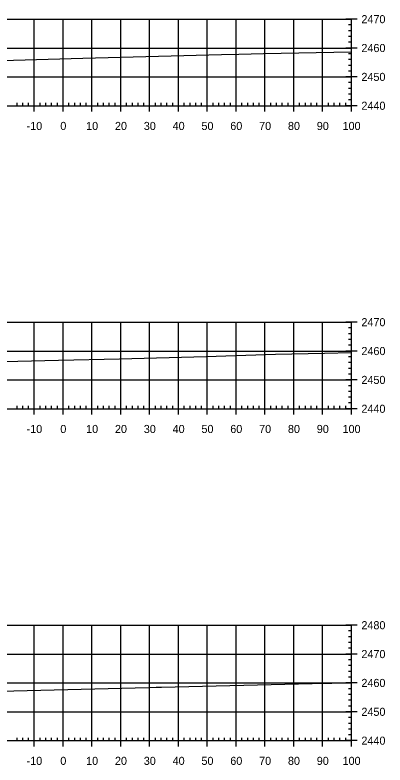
# Model space of a CAD drawing. Extents: x 6943757 to 6978036, y 2273166 to 2280902.
# Drawn here: x 6977258 to 6977386.3, y 2277634.6 to 2277894.5 of the extents above; entities that cross this region are included whole.
import ezdxf

# ---------------------------------------------------------------- set-up
doc = ezdxf.new("R2010")
doc.units = 0
for name, color, linetype in [('C-GRID-FRAM', 7, 'Continuous'), ('C-GRID-MAJR', 7, 'Continuous'), ('C-GRID-TEXT', 7, 'Continuous'), ('C-TOPO-MAJR', 7, 'Continuous')]:
    doc.layers.add(name, color=color, linetype=linetype)

msp = doc.modelspace()

# ---------------------------------------------------------------- linework, layer by layer
at = {"layer": 'C-GRID-FRAM'}
for p, q in [((6977376.68, 2277893.05), (6977372.68, 2277893.05)), ((6977374.68, 2277863.05), (6977374.68, 2277893.05)), ((6977374.68, 2277891.05), (6977373.68, 2277891.05)), ((6977374.68, 2277889.05), (6977373.68, 2277889.05)), ((6977374.68, 2277887.05), (6977373.68, 2277887.05)), ((6977374.68, 2277885.05), (6977373.68, 2277885.05)), ((6977376.68, 2277883.05), (6977372.68, 2277883.05)), ((6977374.68, 2277881.05), (6977373.68, 2277881.05)), ((6977374.68, 2277879.05), (6977373.68, 2277879.05)), ((6977374.68, 2277877.05), (6977373.68, 2277877.05)), ((6977374.68, 2277875.05), (6977373.68, 2277875.05)), ((6977376.68, 2277873.05), (6977372.68, 2277873.05)), ((6977374.68, 2277871.05), (6977373.68, 2277871.05)), ((6977374.68, 2277869.05), (6977373.68, 2277869.05)), ((6977374.68, 2277867.05), (6977373.68, 2277867.05)), ((6977258.68, 2277863.05), (6977258.68, 2277864.05)), ((6977260.68, 2277863.05), (6977260.68, 2277864.05)), ((6977262.68, 2277863.05), (6977262.68, 2277864.05)), ((6977264.68, 2277861.05), (6977264.68, 2277865.05)), ((6977266.68, 2277863.05), (6977266.68, 2277864.05)), ((6977268.68, 2277863.05), (6977268.68, 2277864.05)), ((6977270.68, 2277863.05), (6977270.68, 2277864.05)), ((6977272.68, 2277863.05), (6977272.68, 2277864.05)), ((6977274.68, 2277861.05), (6977274.68, 2277865.05)), ((6977276.68, 2277863.05), (6977276.68, 2277864.05)), ((6977278.68, 2277863.05), (6977278.68, 2277864.05)), ((6977280.68, 2277863.05), (6977280.68, 2277864.05)), ((6977282.68, 2277863.05), (6977282.68, 2277864.05)), ((6977284.68, 2277861.05), (6977284.68, 2277865.05)), ((6977286.68, 2277863.05), (6977286.68, 2277864.05)), ((6977288.68, 2277863.05), (6977288.68, 2277864.05)), ((6977290.68, 2277863.05), (6977290.68, 2277864.05)), ((6977292.68, 2277863.05), (6977292.68, 2277864.05)), ((6977294.68, 2277861.05), (6977294.68, 2277865.05)), ((6977296.68, 2277863.05), (6977296.68, 2277864.05)), ((6977298.68, 2277863.05), (6977298.68, 2277864.05)), ((6977300.68, 2277863.05), (6977300.68, 2277864.05)), ((6977302.68, 2277863.05), (6977302.68, 2277864.05)), ((6977304.68, 2277861.05), (6977304.68, 2277865.05)), ((6977306.68, 2277863.05), (6977306.68, 2277864.05)), ((6977308.68, 2277863.05), (6977308.68, 2277864.05)), ((6977310.68, 2277863.05), (6977310.68, 2277864.05)), ((6977312.68, 2277863.05), (6977312.68, 2277864.05)), ((6977314.68, 2277861.05), (6977314.68, 2277865.05)), ((6977316.68, 2277863.05), (6977316.68, 2277864.05)), ((6977318.68, 2277863.05), (6977318.68, 2277864.05)), ((6977320.68, 2277863.05), (6977320.68, 2277864.05)), ((6977322.68, 2277863.05), (6977322.68, 2277864.05)), ((6977324.68, 2277861.05), (6977324.68, 2277865.05)), ((6977326.68, 2277863.05), (6977326.68, 2277864.05)), ((6977328.68, 2277863.05), (6977328.68, 2277864.05)), ((6977330.68, 2277863.05), (6977330.68, 2277864.05)), ((6977332.68, 2277863.05), (6977332.68, 2277864.05)), ((6977334.68, 2277861.05), (6977334.68, 2277865.05)), ((6977336.68, 2277863.05), (6977336.68, 2277864.05)), ((6977338.68, 2277863.05), (6977338.68, 2277864.05)), ((6977340.68, 2277863.05), (6977340.68, 2277864.05)), ((6977342.68, 2277863.05), (6977342.68, 2277864.05)), ((6977344.68, 2277861.05), (6977344.68, 2277865.05)), ((6977346.68, 2277863.05), (6977346.68, 2277864.05)), ((6977348.68, 2277863.05), (6977348.68, 2277864.05)), ((6977350.68, 2277863.05), (6977350.68, 2277864.05)), ((6977352.68, 2277863.05), (6977352.68, 2277864.05)), ((6977354.68, 2277861.05), (6977354.68, 2277865.05)), ((6977356.68, 2277863.05), (6977356.68, 2277864.05)), ((6977358.68, 2277863.05), (6977358.68, 2277864.05)), ((6977360.68, 2277863.05), (6977360.68, 2277864.05)), ((6977362.68, 2277863.05), (6977362.68, 2277864.05)), ((6977364.68, 2277861.05), (6977364.68, 2277865.05)), ((6977366.68, 2277863.05), (6977366.68, 2277864.05)), ((6977368.68, 2277863.05), (6977368.68, 2277864.05)), ((6977370.68, 2277863.05), (6977370.68, 2277864.05)), ((6977372.68, 2277863.05), (6977372.68, 2277864.05)), ((6977374.68, 2277865.05), (6977373.68, 2277865.05)), ((6977374.68, 2277861.05), (6977374.68, 2277865.05)), ((6977124.68, 2277863.05), (6977374.68, 2277863.05)), ((6977376.68, 2277863.05), (6977372.68, 2277863.05)), ((6977376.68, 2277788.05), (6977372.68, 2277788.05)), ((6977374.68, 2277786.05), (6977373.68, 2277786.05)), ((6977374.68, 2277758.05), (6977374.68, 2277788.05)), ((6977374.68, 2277784.05), (6977373.68, 2277784.05)), ((6977374.68, 2277782.05), (6977373.68, 2277782.05)), ((6977376.68, 2277778.05), (6977372.68, 2277778.05)), ((6977374.68, 2277780.05), (6977373.68, 2277780.05)), ((6977374.68, 2277776.05), (6977373.68, 2277776.05)), ((6977374.68, 2277774.05), (6977373.68, 2277774.05)), ((6977374.68, 2277772.05), (6977373.68, 2277772.05)), ((6977376.68, 2277768.05), (6977372.68, 2277768.05)), ((6977374.68, 2277770.05), (6977373.68, 2277770.05)), ((6977374.68, 2277766.05), (6977373.68, 2277766.05)), ((6977374.68, 2277764.05), (6977373.68, 2277764.05)), ((6977264.68, 2277756.05), (6977264.68, 2277760.05)), ((6977274.68, 2277756.05), (6977274.68, 2277760.05)), ((6977284.68, 2277756.05), (6977284.68, 2277760.05)), ((6977294.68, 2277756.05), (6977294.68, 2277760.05)), ((6977304.68, 2277756.05), (6977304.68, 2277760.05)), ((6977314.68, 2277756.05), (6977314.68, 2277760.05)), ((6977324.68, 2277756.05), (6977324.68, 2277760.05)), ((6977334.68, 2277756.05), (6977334.68, 2277760.05)), ((6977344.68, 2277756.05), (6977344.68, 2277760.05)), ((6977354.68, 2277756.05), (6977354.68, 2277760.05)), ((6977364.68, 2277756.05), (6977364.68, 2277760.05)), ((6977374.68, 2277762.05), (6977373.68, 2277762.05)), ((6977374.68, 2277760.05), (6977373.68, 2277760.05)), ((6977374.68, 2277756.05), (6977374.68, 2277760.05)), ((6977124.68, 2277758.05), (6977374.68, 2277758.05)), ((6977258.68, 2277758.05), (6977258.68, 2277759.05)), ((6977260.68, 2277758.05), (6977260.68, 2277759.05)), ((6977262.68, 2277758.05), (6977262.68, 2277759.05)), ((6977266.68, 2277758.05), (6977266.68, 2277759.05)), ((6977268.68, 2277758.05), (6977268.68, 2277759.05)), ((6977270.68, 2277758.05), (6977270.68, 2277759.05)), ((6977272.68, 2277758.05), (6977272.68, 2277759.05)), ((6977276.68, 2277758.05), (6977276.68, 2277759.05)), ((6977278.68, 2277758.05), (6977278.68, 2277759.05)), ((6977280.68, 2277758.05), (6977280.68, 2277759.05)), ((6977282.68, 2277758.05), (6977282.68, 2277759.05)), ((6977286.68, 2277758.05), (6977286.68, 2277759.05)), ((6977288.68, 2277758.05), (6977288.68, 2277759.05)), ((6977290.68, 2277758.05), (6977290.68, 2277759.05)), ((6977292.68, 2277758.05), (6977292.68, 2277759.05)), ((6977296.68, 2277758.05), (6977296.68, 2277759.05)), ((6977298.68, 2277758.05), (6977298.68, 2277759.05)), ((6977300.68, 2277758.05), (6977300.68, 2277759.05)), ((6977302.68, 2277758.05), (6977302.68, 2277759.05)), ((6977306.68, 2277758.05), (6977306.68, 2277759.05)), ((6977308.68, 2277758.05), (6977308.68, 2277759.05)), ((6977310.68, 2277758.05), (6977310.68, 2277759.05)), ((6977312.68, 2277758.05), (6977312.68, 2277759.05)), ((6977316.68, 2277758.05), (6977316.68, 2277759.05)), ((6977318.68, 2277758.05), (6977318.68, 2277759.05)), ((6977320.68, 2277758.05), (6977320.68, 2277759.05)), ((6977322.68, 2277758.05), (6977322.68, 2277759.05)), ((6977326.68, 2277758.05), (6977326.68, 2277759.05)), ((6977328.68, 2277758.05), (6977328.68, 2277759.05)), ((6977330.68, 2277758.05), (6977330.68, 2277759.05)), ((6977332.68, 2277758.05), (6977332.68, 2277759.05)), ((6977336.68, 2277758.05), (6977336.68, 2277759.05)), ((6977338.68, 2277758.05), (6977338.68, 2277759.05)), ((6977340.68, 2277758.05), (6977340.68, 2277759.05)), ((6977342.68, 2277758.05), (6977342.68, 2277759.05)), ((6977346.68, 2277758.05), (6977346.68, 2277759.05)), ((6977348.68, 2277758.05), (6977348.68, 2277759.05)), ((6977350.68, 2277758.05), (6977350.68, 2277759.05)), ((6977352.68, 2277758.05), (6977352.68, 2277759.05)), ((6977356.68, 2277758.05), (6977356.68, 2277759.05)), ((6977358.68, 2277758.05), (6977358.68, 2277759.05)), ((6977360.68, 2277758.05), (6977360.68, 2277759.05)), ((6977362.68, 2277758.05), (6977362.68, 2277759.05)), ((6977366.68, 2277758.05), (6977366.68, 2277759.05)), ((6977368.68, 2277758.05), (6977368.68, 2277759.05)), ((6977370.68, 2277758.05), (6977370.68, 2277759.05)), ((6977372.68, 2277758.05), (6977372.68, 2277759.05)), ((6977376.68, 2277758.05), (6977372.68, 2277758.05)), ((6977376.68, 2277683.05), (6977372.68, 2277683.05)), ((6977374.68, 2277643.05), (6977374.68, 2277683.05)), ((6977374.68, 2277681.05), (6977373.68, 2277681.05)), ((6977374.68, 2277679.05), (6977373.68, 2277679.05)), ((6977374.68, 2277677.05), (6977373.68, 2277677.05)), ((6977374.68, 2277675.05), (6977373.68, 2277675.05)), ((6977376.68, 2277673.05), (6977372.68, 2277673.05)), ((6977374.68, 2277671.05), (6977373.68, 2277671.05)), ((6977374.68, 2277669.05), (6977373.68, 2277669.05)), ((6977374.68, 2277667.05), (6977373.68, 2277667.05)), ((6977374.68, 2277665.05), (6977373.68, 2277665.05)), ((6977376.68, 2277663.05), (6977372.68, 2277663.05)), ((6977374.68, 2277661.05), (6977373.68, 2277661.05)), ((6977374.68, 2277659.05), (6977373.68, 2277659.05)), ((6977374.68, 2277657.05), (6977373.68, 2277657.05)), ((6977374.68, 2277655.05), (6977373.68, 2277655.05)), ((6977376.68, 2277653.05), (6977372.68, 2277653.05)), ((6977374.68, 2277651.05), (6977373.68, 2277651.05)), ((6977374.68, 2277649.05), (6977373.68, 2277649.05)), ((6977374.68, 2277647.05), (6977373.68, 2277647.05)), ((6977124.68, 2277643.05), (6977374.68, 2277643.05)), ((6977258.68, 2277643.05), (6977258.68, 2277644.05)), ((6977260.68, 2277643.05), (6977260.68, 2277644.05)), ((6977262.68, 2277643.05), (6977262.68, 2277644.05)), ((6977264.68, 2277641.05), (6977264.68, 2277645.05)), ((6977266.68, 2277643.05), (6977266.68, 2277644.05)), ((6977268.68, 2277643.05), (6977268.68, 2277644.05)), ((6977270.68, 2277643.05), (6977270.68, 2277644.05)), ((6977272.68, 2277643.05), (6977272.68, 2277644.05)), ((6977274.68, 2277641.05), (6977274.68, 2277645.05)), ((6977276.68, 2277643.05), (6977276.68, 2277644.05)), ((6977278.68, 2277643.05), (6977278.68, 2277644.05)), ((6977280.68, 2277643.05), (6977280.68, 2277644.05)), ((6977282.68, 2277643.05), (6977282.68, 2277644.05)), ((6977284.68, 2277641.05), (6977284.68, 2277645.05)), ((6977286.68, 2277643.05), (6977286.68, 2277644.05)), ((6977288.68, 2277643.05), (6977288.68, 2277644.05)), ((6977290.68, 2277643.05), (6977290.68, 2277644.05)), ((6977292.68, 2277643.05), (6977292.68, 2277644.05)), ((6977294.68, 2277641.05), (6977294.68, 2277645.05)), ((6977296.68, 2277643.05), (6977296.68, 2277644.05)), ((6977298.68, 2277643.05), (6977298.68, 2277644.05)), ((6977300.68, 2277643.05), (6977300.68, 2277644.05)), ((6977302.68, 2277643.05), (6977302.68, 2277644.05)), ((6977304.68, 2277641.05), (6977304.68, 2277645.05)), ((6977306.68, 2277643.05), (6977306.68, 2277644.05)), ((6977308.68, 2277643.05), (6977308.68, 2277644.05)), ((6977310.68, 2277643.05), (6977310.68, 2277644.05)), ((6977312.68, 2277643.05), (6977312.68, 2277644.05)), ((6977314.68, 2277641.05), (6977314.68, 2277645.05)), ((6977316.68, 2277643.05), (6977316.68, 2277644.05)), ((6977318.68, 2277643.05), (6977318.68, 2277644.05)), ((6977320.68, 2277643.05), (6977320.68, 2277644.05)), ((6977322.68, 2277643.05), (6977322.68, 2277644.05)), ((6977324.68, 2277641.05), (6977324.68, 2277645.05)), ((6977326.68, 2277643.05), (6977326.68, 2277644.05)), ((6977328.68, 2277643.05), (6977328.68, 2277644.05)), ((6977330.68, 2277643.05), (6977330.68, 2277644.05)), ((6977332.68, 2277643.05), (6977332.68, 2277644.05)), ((6977334.68, 2277641.05), (6977334.68, 2277645.05)), ((6977336.68, 2277643.05), (6977336.68, 2277644.05)), ((6977338.68, 2277643.05), (6977338.68, 2277644.05)), ((6977340.68, 2277643.05), (6977340.68, 2277644.05)), ((6977342.68, 2277643.05), (6977342.68, 2277644.05)), ((6977344.68, 2277641.05), (6977344.68, 2277645.05)), ((6977346.68, 2277643.05), (6977346.68, 2277644.05)), ((6977348.68, 2277643.05), (6977348.68, 2277644.05)), ((6977350.68, 2277643.05), (6977350.68, 2277644.05)), ((6977352.68, 2277643.05), (6977352.68, 2277644.05)), ((6977354.68, 2277641.05), (6977354.68, 2277645.05)), ((6977356.68, 2277643.05), (6977356.68, 2277644.05)), ((6977358.68, 2277643.05), (6977358.68, 2277644.05)), ((6977360.68, 2277643.05), (6977360.68, 2277644.05)), ((6977362.68, 2277643.05), (6977362.68, 2277644.05)), ((6977364.68, 2277641.05), (6977364.68, 2277645.05)), ((6977366.68, 2277643.05), (6977366.68, 2277644.05)), ((6977368.68, 2277643.05), (6977368.68, 2277644.05)), ((6977370.68, 2277643.05), (6977370.68, 2277644.05)), ((6977372.68, 2277643.05), (6977372.68, 2277644.05)), ((6977376.68, 2277643.05), (6977372.68, 2277643.05)), ((6977374.68, 2277645.05), (6977373.68, 2277645.05)), ((6977374.68, 2277641.05), (6977374.68, 2277645.05))]:
    msp.add_line(p, q, dxfattribs=at)
at = {"layer": 'C-GRID-MAJR'}
for p, q in [((6977124.68, 2277893.05), (6977374.68, 2277893.05)), ((6977264.68, 2277863.05), (6977264.68, 2277893.05)), ((6977274.68, 2277863.05), (6977274.68, 2277893.05)), ((6977284.68, 2277863.05), (6977284.68, 2277893.05)), ((6977294.68, 2277863.05), (6977294.68, 2277893.05)), ((6977304.68, 2277863.05), (6977304.68, 2277893.05)), ((6977314.68, 2277863.05), (6977314.68, 2277893.05)), ((6977324.68, 2277863.05), (6977324.68, 2277893.05)), ((6977334.68, 2277863.05), (6977334.68, 2277893.05)), ((6977344.68, 2277863.05), (6977344.68, 2277893.05)), ((6977354.68, 2277863.05), (6977354.68, 2277893.05)), ((6977364.68, 2277863.05), (6977364.68, 2277893.05)), ((6977374.68, 2277863.05), (6977374.68, 2277893.05)), ((6977124.68, 2277883.05), (6977374.68, 2277883.05)), ((6977124.68, 2277873.05), (6977374.68, 2277873.05)), ((6977124.68, 2277863.05), (6977374.68, 2277863.05)), ((6977124.68, 2277788.05), (6977374.68, 2277788.05)), ((6977264.68, 2277758.05), (6977264.68, 2277788.05)), ((6977274.68, 2277758.05), (6977274.68, 2277788.05)), ((6977284.68, 2277758.05), (6977284.68, 2277788.05)), ((6977294.68, 2277758.05), (6977294.68, 2277788.05)), ((6977304.68, 2277758.05), (6977304.68, 2277788.05)), ((6977314.68, 2277758.05), (6977314.68, 2277788.05)), ((6977324.68, 2277758.05), (6977324.68, 2277788.05)), ((6977334.68, 2277758.05), (6977334.68, 2277788.05)), ((6977344.68, 2277758.05), (6977344.68, 2277788.05)), ((6977354.68, 2277758.05), (6977354.68, 2277788.05)), ((6977364.68, 2277758.05), (6977364.68, 2277788.05)), ((6977374.68, 2277758.05), (6977374.68, 2277788.05)), ((6977124.68, 2277778.05), (6977374.68, 2277778.05)), ((6977124.68, 2277768.05), (6977374.68, 2277768.05)), ((6977124.68, 2277758.05), (6977374.68, 2277758.05)), ((6977124.68, 2277683.05), (6977374.68, 2277683.05)), ((6977264.68, 2277643.05), (6977264.68, 2277683.05)), ((6977274.68, 2277643.05), (6977274.68, 2277683.05)), ((6977284.68, 2277643.05), (6977284.68, 2277683.05)), ((6977294.68, 2277643.05), (6977294.68, 2277683.05)), ((6977304.68, 2277643.05), (6977304.68, 2277683.05)), ((6977314.68, 2277643.05), (6977314.68, 2277683.05)), ((6977324.68, 2277643.05), (6977324.68, 2277683.05)), ((6977334.68, 2277643.05), (6977334.68, 2277683.05)), ((6977344.68, 2277643.05), (6977344.68, 2277683.05)), ((6977354.68, 2277643.05), (6977354.68, 2277683.05)), ((6977364.68, 2277643.05), (6977364.68, 2277683.05)), ((6977374.68, 2277643.05), (6977374.68, 2277683.05)), ((6977124.68, 2277673.05), (6977374.68, 2277673.05)), ((6977124.68, 2277663.05), (6977374.68, 2277663.05)), ((6977124.68, 2277653.05), (6977374.68, 2277653.05)), ((6977124.68, 2277643.05), (6977374.68, 2277643.05))]:
    msp.add_line(p, q, dxfattribs=at)
at = {"layer": 'C-TOPO-MAJR'}
for points in [[(6977124.68, 2277875.6), (6977145.01, 2277876.09), (6977173.28, 2277876.78), (6977213.34, 2277877.73), (6977227.39, 2277878.08), (6977237.3, 2277878.32), (6977281.5, 2277879.53), (6977329.59, 2277880.82), (6977335.61, 2277880.96), (6977344.14, 2277881.17), (6977374.68, 2277881.73)], [(6977124.68, 2277771.12), (6977131.91, 2277771.3), (6977180.76, 2277772.54), (6977186.02, 2277772.67), (6977193.48, 2277772.88), (6977240.13, 2277774.14), (6977273.05, 2277774.84), (6977294.24, 2277775.35), (6977324.27, 2277776.2), (6977348.35, 2277776.96), (6977365.34, 2277777.34), (6977374.68, 2277777.57)], [(6977124.68, 2277656.86), (6977144.65, 2277657.33), (6977173.61, 2277657.99), (6977198.76, 2277658.65), (6977216.51, 2277659.14), (6977252.87, 2277660.14), (6977304.41, 2277661.47), (6977306.98, 2277661.53), (6977308.8, 2277661.58), (6977361.09, 2277662.83), (6977374.68, 2277663.14)]]:
    msp.add_lwpolyline(points, dxfattribs=at)

# ---------------------------------------------------------------- texts
at = {"layer": 'C-GRID-TEXT'}
for s, p in [('2470', (6977378.13, 2277891.65)), ('2460', (6977378.13, 2277881.65)), ('2450', (6977378.13, 2277871.65)), ('2440', (6977378.13, 2277861.65)), ('-10', (6977262.01, 2277854.65)), ('0', (6977273.7, 2277854.65)), ('10', (6977282.65, 2277854.65)), ('20', (6977292.65, 2277854.65)), ('30', (6977302.65, 2277854.65)), ('40', (6977312.65, 2277854.65)), ('50', (6977322.65, 2277854.65)), ('60', (6977332.65, 2277854.65)), ('70', (6977342.65, 2277854.65)), ('80', (6977352.65, 2277854.65)), ('90', (6977362.65, 2277854.65)), ('100', (6977371.59, 2277854.65)), ('2470', (6977378.13, 2277786.65)), ('2460', (6977378.13, 2277776.65)), ('2450', (6977378.13, 2277766.65)), ('2440', (6977378.13, 2277756.65)), ('-10', (6977262.01, 2277749.65)), ('0', (6977273.7, 2277749.65)), ('10', (6977282.65, 2277749.65)), ('20', (6977292.65, 2277749.65)), ('30', (6977302.65, 2277749.65)), ('40', (6977312.65, 2277749.65)), ('50', (6977322.65, 2277749.65)), ('60', (6977332.65, 2277749.65)), ('70', (6977342.65, 2277749.65)), ('80', (6977352.65, 2277749.65)), ('90', (6977362.65, 2277749.65)), ('100', (6977371.59, 2277749.65)), ('2480', (6977378.13, 2277681.65)), ('2470', (6977378.13, 2277671.65)), ('2460', (6977378.13, 2277661.65)), ('2450', (6977378.13, 2277651.65)), ('2440', (6977378.13, 2277641.65)), ('-10', (6977262.01, 2277634.65)), ('0', (6977273.7, 2277634.65)), ('10', (6977282.65, 2277634.65)), ('20', (6977292.65, 2277634.65)), ('30', (6977302.65, 2277634.65)), ('40', (6977312.65, 2277634.65)), ('50', (6977322.65, 2277634.65)), ('60', (6977332.65, 2277634.65)), ('70', (6977342.65, 2277634.65)), ('80', (6977352.65, 2277634.65)), ('90', (6977362.65, 2277634.65)), ('100', (6977371.59, 2277634.65))]:
    msp.add_text(s, height=2.8, dxfattribs=at).set_placement(p)

doc.saveas('drawing.dxf')
